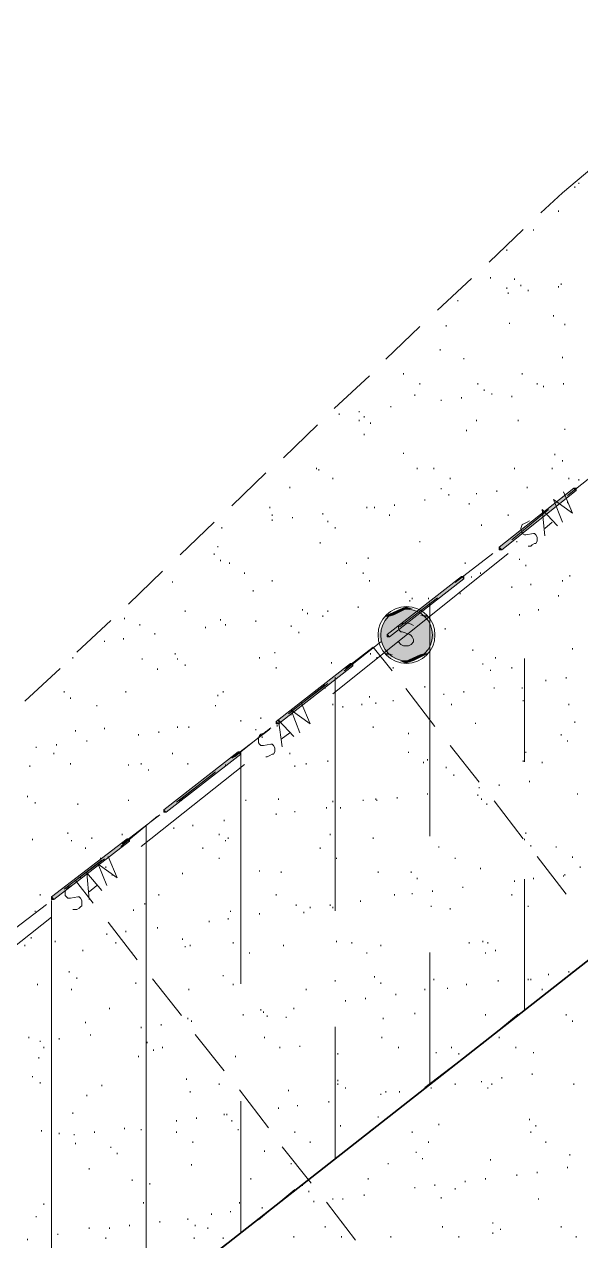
# Model space of a CAD drawing. Header units: inches. Extents: x 10 to 486, y 7 to 426.
# Drawn here: x 145.8 to 175.2, y 231.4 to 295.6 of the extents above; entities that cross this region are included whole.
import ezdxf

# ---------------------------------------------------------------- set-up
doc = ezdxf.new("R2010")
doc.units = ezdxf.units.IN
doc.header["$LTSCALE"] = 3
doc.header["$MEASUREMENT"] = 0
doc.layers.add('PDF_Geometry', color=7, linetype='Continuous', true_color=0x999999)
doc.layers.add('PDF_Solid Fills', color=7, linetype='Continuous')

msp = doc.modelspace()

# ---------------------------------------------------------------- hatches: boundary and pattern name
at = {"layer": 'PDF_Solid Fills', "transparency": 33554559}
for points in [[(171.01, 267.95), (171.077, 267.883), (175.01, 271.017), (174.943, 271.083), (174.877, 271.15), (170.943, 268.017)], [(165.077, 263.35), (165.143, 263.283), (169.077, 266.35), (169.01, 266.417), (168.943, 266.483), (165.01, 263.417)], [(159.21, 258.75), (159.277, 258.683), (163.21, 261.75), (163.143, 261.817), (163.077, 261.883), (159.143, 258.817)], [(153.277, 254.083), (153.343, 254.017), (157.277, 257.083), (157.21, 257.15), (157.143, 257.217), (153.21, 254.15)], [(147.343, 249.483), (147.41, 249.417), (151.41, 252.483), (151.343, 252.55), (151.277, 252.617), (147.277, 249.55)]]:
    msp.add_hatch(color=256, dxfattribs=at).paths.add_polyline_path(points)

# ---------------------------------------------------------------- linework, layer by layer
at = {"layer": 'PDF_Geometry', "color": 7, "lineweight": 35}
msp.add_lwpolyline([(152.877, 30.217), (376.677, 27.083), (379.477, 363.817), (346.277, 380.083), (56.61, 152.817)], close=True, dxfattribs=at)
at = {"layer": 'PDF_Geometry', "lineweight": 13}
for points in [[(176.277, 288.417), (174.277, 286.75), (173.143, 285.683)], [(175.143, 287.283), (175.143, 287.217)], [(174.943, 287.083), (174.943, 287.017)], [(174.077, 285.817), (174.077, 285.75)], [(172.21, 284.817), (170.41, 283.083)], [(172.743, 284.817), (172.743, 284.75)], [(171.343, 283.75), (171.343, 283.683)], [(169.477, 282.217), (167.677, 280.55)], [(170.477, 282.283), (170.477, 282.217)], [(171.743, 282.217), (171.743, 282.15)], [(171.343, 281.75), (171.343, 281.683)], [(172.077, 281.883), (172.077, 281.817)], [(172.477, 281.617), (172.477, 281.55)], [(174.077, 281.817), (174.077, 281.75)], [(174.21, 281.95), (174.21, 281.883)], [(168.743, 281.083), (168.743, 281.017)], [(171.41, 281.483), (171.41, 281.417)], [(173.81, 280.283), (173.81, 280.217)], [(166.743, 279.683), (164.943, 277.95)], [(168.143, 279.75), (168.143, 279.683)], [(171.477, 279.883), (171.477, 279.817)], [(174.41, 279.817), (174.41, 279.75)], [(167.81, 278.483), (167.81, 278.417)], [(169.077, 278.017), (169.077, 277.95)], [(174.277, 278.083), (174.277, 278.017)], [(164.077, 277.083), (162.21, 275.35)], [(165.877, 277.217), (165.877, 277.15)], [(172.143, 277.217), (172.143, 277.15)], [(166.743, 276.683), (166.743, 276.617)], [(169.81, 276.683), (169.81, 276.617)], [(170.143, 276.35), (170.143, 276.283)], [(172.943, 276.683), (172.943, 276.617)], [(173.277, 276.55), (173.277, 276.483)], [(174.343, 276.683), (174.343, 276.617)], [(166.477, 276.083), (166.477, 276.017)], [(167.877, 275.817), (167.877, 275.75)], [(168.943, 275.95), (168.943, 275.883)], [(170.543, 276.15), (170.543, 276.083)], [(171.61, 276.017), (171.61, 275.95)], [(162.477, 275.083), (162.477, 275.017)], [(163.543, 275.217), (163.543, 275.15)], [(165.21, 275.483), (165.21, 275.417)], [(161.343, 274.483), (159.543, 272.75)], [(163.543, 274.75), (163.543, 274.683)], [(163.81, 274.95), (163.81, 274.883)], [(164.143, 274.617), (164.143, 274.55)], [(169.743, 274.75), (169.743, 274.683)], [(171.943, 274.75), (171.943, 274.683)], [(163.81, 274.017), (163.81, 273.95)], [(169.21, 274.217), (169.21, 274.15)], [(174.41, 274.283), (174.41, 274.217)], [(165.877, 273.017), (165.877, 272.95)], [(173.877, 272.95), (173.877, 272.883)], [(174.277, 272.617), (174.277, 272.55)], [(158.61, 271.95), (156.81, 270.217)], [(161.277, 272.217), (161.277, 272.15)], [(161.41, 272.15), (161.41, 272.083)], [(166.61, 272.217), (166.61, 272.15)], [(167.477, 272.217), (167.477, 272.15)], [(171.743, 272.217), (171.743, 272.15)], [(173.743, 272.217), (173.743, 272.15)], [(159.877, 271.217), (159.877, 271.15)], [(162.143, 271.683), (162.143, 271.617)], [(168.343, 271.683), (168.343, 271.617)], [(172.41, 271.217), (172.41, 271.15)], [(174.61, 271.683), (174.61, 271.617)], [(175.143, 271.617), (175.143, 271.55)], [(167.877, 271.15), (167.877, 271.083)], [(168.277, 270.817), (168.277, 270.75)], [(169.743, 270.883), (169.743, 270.817)], [(170.81, 271.017), (170.81, 270.95)], [(174.277, 269.35), (173.81, 270.55), (174.81, 269.817), (174.343, 270.95)], [(158.81, 270.15), (158.81, 270.083)], [(163.943, 270.15), (163.943, 270.083)], [(164.343, 270.15), (164.343, 270.083)], [(165.41, 270.283), (165.41, 270.217)], [(167.01, 270.55), (167.01, 270.483)], [(169.343, 270.35), (169.343, 270.283)], [(173.343, 268.617), (173.21, 270.017), (174.01, 269.15)], [(174.543, 270.417), (174.543, 270.35)], [(155.877, 269.35), (154.077, 267.617)], [(158.943, 269.75), (158.943, 269.683)], [(158.943, 269.483), (158.943, 269.417)], [(160.01, 269.617), (160.01, 269.55)], [(161.61, 269.817), (161.61, 269.75)], [(161.877, 269.417), (161.877, 269.35)], [(165.143, 269.75), (165.143, 269.683)], [(171.41, 269.75), (171.41, 269.683)], [(172.477, 268.083), (172.61, 268.083), (172.677, 268.15), (172.81, 268.217), (172.877, 268.217), (172.943, 268.35), (172.943, 268.55), (172.877, 268.683), (172.81, 268.75), (172.743, 268.75), (172.343, 268.683), (172.277, 268.683), (172.143, 268.75), (172.143, 268.817), (172.077, 268.95), (172.077, 269.017), (172.143, 269.217), (172.277, 269.283), (172.41, 269.35), (172.543, 269.417)], [(173.743, 269.35), (173.343, 269.017)], [(156.277, 269.083), (156.277, 269.017)], [(162.277, 269.083), (162.277, 269.017)], [(170.01, 269.217), (170.01, 269.15)], [(156.077, 268.083), (156.077, 268.017)], [(161.477, 268.283), (161.477, 268.217)], [(166.743, 268.35), (166.743, 268.283)], [(171.877, 268.35), (171.877, 268.283)], [(155.877, 267.683), (155.877, 267.617)], [(156.21, 267.35), (156.21, 267.283)], [(162.143, 260.283), (166.01, 263.35), (171.41, 267.683)], [(164.01, 267.483), (164.01, 267.417)], [(172.01, 267.417), (172.01, 267.35)], [(153.143, 266.75), (151.343, 265.017)], [(156.677, 267.217), (156.677, 267.15)], [(162.877, 267.217), (162.877, 267.15)], [(169.143, 267.217), (169.143, 267.15)], [(172.343, 267.083), (172.343, 267.017)], [(153.677, 266.217), (153.677, 266.15)], [(157.477, 266.683), (157.477, 266.617)], [(158.943, 266.283), (158.943, 266.217)], [(163.743, 266.683), (163.743, 266.617)], [(164.077, 266.283), (164.077, 266.217)], [(169.477, 266.483), (169.477, 266.417)], [(169.943, 266.683), (169.943, 266.617)], [(172.61, 266.083), (172.61, 266.017)], [(174.277, 266.283), (174.277, 266.217)], [(174.677, 266.55), (174.677, 266.483)], [(157.943, 265.75), (157.943, 265.683)], [(166.01, 265.683), (166.01, 265.617)], [(168.877, 265.617), (168.877, 265.55)], [(171.61, 265.95), (171.61, 265.883)], [(174.077, 265.483), (174.077, 265.417)], [(163.477, 264.883), (163.477, 264.817)], [(166.21, 265.217), (166.21, 265.15)], [(166.343, 265.35), (166.343, 265.283)], [(167.21, 265.35), (167.21, 265.283)], [(150.41, 264.15), (148.61, 262.483)], [(151.143, 264.283), (151.143, 264.217)], [(154.343, 264.683), (154.343, 264.617)], [(156.21, 264.217), (156.21, 264.15)], [(158.077, 264.15), (158.077, 264.083)], [(160.543, 264.75), (160.543, 264.683)], [(160.81, 264.55), (160.81, 264.483)], [(161.61, 264.417), (161.61, 264.35)], [(161.877, 264.683), (161.877, 264.617)], [(166.743, 264.75), (166.743, 264.683)], [(166.877, 264.483), (166.877, 264.417)], [(172.01, 264.483), (172.01, 264.417)], [(173.01, 264.75), (173.01, 264.683)], [(151.943, 263.95), (151.943, 263.883)], [(155.41, 263.817), (155.41, 263.75)], [(156.477, 263.95), (156.477, 263.883)], [(159.943, 263.883), (159.943, 263.817)], [(160.343, 263.55), (160.343, 263.483)], [(166.41, 263.883), (166.277, 263.95), (166.143, 264.017), (165.877, 264.017), (165.743, 263.95), (165.61, 263.883), (165.61, 263.75), (165.677, 263.617), (165.743, 263.55), (165.81, 263.55), (166.21, 263.417), (166.277, 263.35), (166.343, 263.283), (166.41, 263.15), (166.41, 263.017), (166.277, 262.883), (166.143, 262.817), (165.877, 262.817), (165.743, 262.883), (165.61, 263.017)], [(168.077, 263.75), (168.077, 263.683)], [(150.077, 263.083), (150.077, 263.017)], [(151.077, 263.217), (151.077, 263.15)], [(152.743, 263.483), (152.743, 263.417)], [(148.41, 262.217), (148.41, 262.15)], [(153.81, 262.417), (153.81, 262.35)], [(158.277, 262.217), (158.277, 262.15)], [(159.077, 262.483), (159.077, 262.417)], [(164.143, 262.417), (164.143, 262.35)], [(164.477, 262.217), (164.477, 262.15)], [(169.543, 262.617), (169.543, 262.55)], [(170.743, 262.217), (170.743, 262.15)], [(174.81, 262.683), (174.81, 262.617)], [(147.743, 261.617), (145.877, 259.883)], [(152.077, 262.15), (152.077, 262.083)], [(152.877, 261.617), (152.877, 261.55)], [(153.943, 262.15), (153.943, 262.083)], [(154.343, 261.817), (154.343, 261.75)], [(159.143, 261.683), (159.143, 261.617)], [(162.077, 261.95), (162.077, 261.883)], [(165.343, 261.683), (165.343, 261.617)], [(170.077, 261.883), (170.077, 261.817)], [(171.61, 261.683), (171.61, 261.617)], [(170.477, 261.55), (170.477, 261.483)], [(173.41, 261.017), (173.41, 260.95)], [(174.477, 261.15), (174.477, 261.083)], [(147.943, 260.417), (147.943, 260.35)], [(151.21, 260.417), (151.21, 260.35)], [(156.343, 260.417), (156.343, 260.35)], [(161.743, 260.617), (161.743, 260.55)], [(167.01, 260.683), (167.01, 260.617)], [(168.01, 260.283), (168.01, 260.217)], [(169.077, 260.417), (169.077, 260.35)], [(170.677, 260.617), (170.677, 260.55)], [(172.143, 260.617), (172.143, 260.55)], [(148.277, 260.083), (148.277, 260.017)], [(149.677, 259.683), (149.677, 259.617)], [(155.943, 259.683), (155.943, 259.617)], [(156.077, 260.217), (156.077, 260.15)], [(160.41, 258.217), (159.943, 259.417), (160.943, 258.683), (160.477, 259.817)], [(162.143, 259.75), (162.143, 259.683)], [(163.677, 259.75), (163.677, 259.683)], [(164.077, 260.15), (164.077, 260.083)], [(164.41, 259.817), (164.41, 259.75)], [(165.343, 259.95), (165.343, 259.883)], [(168.41, 259.75), (168.41, 259.683)], [(172.21, 259.95), (172.21, 259.883)], [(174.61, 259.75), (174.61, 259.683)], [(158.343, 259.017), (158.343, 258.95)], [(159.943, 259.217), (159.943, 259.15)], [(162.677, 259.617), (162.677, 259.55)], [(150.077, 258.483), (150.077, 258.417)], [(153.943, 258.55), (153.943, 258.483)], [(154.543, 258.55), (154.543, 258.483)], [(157.277, 258.883), (157.277, 258.817)], [(158.077, 258.417), (158.077, 258.35)], [(159.21, 258.617), (159.21, 258.55)], [(159.477, 257.483), (159.277, 258.883), (160.077, 258.017)], [(164.277, 258.55), (164.277, 258.483)], [(169.677, 258.75), (169.677, 258.683)], [(174.943, 258.817), (174.943, 258.75)], [(148.543, 258.35), (148.543, 258.283)], [(149.143, 257.817), (149.143, 257.75)], [(151.877, 258.15), (151.877, 258.083)], [(152.943, 258.283), (152.943, 258.217)], [(158.61, 256.95), (158.677, 256.95), (158.81, 257.017), (158.943, 257.083), (159.01, 257.083), (159.077, 257.217), (159.077, 257.417), (159.01, 257.55), (158.943, 257.617), (158.877, 257.617), (158.477, 257.55), (158.343, 257.55), (158.277, 257.617), (158.21, 257.683), (158.21, 257.95), (158.277, 258.083), (158.343, 258.15), (158.543, 258.217), (158.61, 258.283)], [(158.41, 258.017), (158.41, 257.95)], [(159.877, 258.217), (159.41, 257.883)], [(166.143, 258.217), (166.143, 258.15)], [(174.21, 258.15), (174.21, 258.083)], [(174.543, 257.817), (174.543, 257.75)], [(146.477, 257.483), (146.477, 257.417)], [(147.41, 257.15), (147.41, 257.083)], [(147.543, 257.617), (147.543, 257.55)], [(153.677, 257.15), (153.677, 257.083)], [(159.877, 257.15), (159.877, 257.083)], [(166.143, 257.217), (166.143, 257.15)], [(172.343, 257.217), (172.343, 257.15)], [(146.143, 256.483), (146.143, 256.417)], [(148.277, 256.617), (148.277, 256.55)], [(151.343, 256.55), (151.343, 256.483)], [(152.01, 256.617), (152.01, 256.55)], [(152.01, 252.217), (157.477, 256.55)], [(154.477, 256.617), (154.477, 256.55)], [(156.477, 256.55), (156.477, 256.483)], [(160.143, 256.483), (160.143, 256.417)], [(160.743, 256.617), (160.743, 256.55)], [(161.877, 256.75), (161.877, 256.683)], [(166.943, 256.683), (166.943, 256.617)], [(167.143, 256.817), (167.143, 256.75)], [(172.21, 256.75), (172.21, 256.683)], [(173.21, 256.683), (173.21, 256.617)], [(152.41, 256.283), (152.41, 256.217)], [(168.143, 256.417), (168.143, 256.35)], [(168.543, 256.017), (168.543, 255.95)], [(169.877, 255.35), (169.877, 255.283)], [(170.943, 255.483), (170.943, 255.417)], [(172.543, 255.683), (172.543, 255.617)], [(146.01, 254.883), (146.01, 254.817)], [(146.41, 254.55), (146.41, 254.483)], [(151.343, 254.683), (151.343, 254.617)], [(154.077, 254.683), (154.077, 254.617)], [(154.143, 254.683), (154.143, 254.617)], [(157.543, 254.683), (157.543, 254.617)], [(159.277, 254.75), (159.277, 254.683)], [(162.143, 254.617), (162.143, 254.55)], [(163.743, 254.683), (163.743, 254.617)], [(164.41, 254.75), (164.41, 254.683)], [(164.477, 254.683), (164.477, 254.617)], [(165.543, 254.817), (165.543, 254.75)], [(167.143, 255.017), (167.143, 254.95)], [(169.81, 254.95), (169.81, 254.883)], [(170.01, 254.75), (170.01, 254.683)], [(175.077, 255.017), (175.077, 254.95)], [(148.677, 254.483), (148.677, 254.417)], [(159.143, 253.95), (159.143, 253.883)], [(160.143, 254.083), (160.143, 254.017)], [(161.81, 254.283), (161.81, 254.217)], [(162.543, 254.283), (162.543, 254.217)], [(170.277, 254.483), (170.277, 254.417)], [(153.743, 253.217), (153.743, 253.15)], [(154.743, 253.35), (154.743, 253.283)], [(156.41, 253.617), (156.41, 253.55)], [(146.277, 252.617), (146.277, 252.55)], [(148.143, 252.95), (148.143, 252.883)], [(149.41, 252.683), (149.41, 252.617)], [(151.01, 252.883), (151.01, 252.817)], [(151.477, 252.683), (151.477, 252.617)], [(156.143, 252.883), (156.143, 252.817)], [(156.61, 252.683), (156.61, 252.617)], [(162.01, 252.883), (162.01, 252.817)], [(164.277, 252.683), (164.277, 252.617)], [(167.277, 252.95), (167.277, 252.883)], [(172.277, 252.617), (172.277, 252.55)], [(172.343, 252.95), (172.343, 252.883)], [(148.343, 252.55), (148.343, 252.483)], [(149.077, 252.15), (149.077, 252.083)], [(155.277, 252.15), (155.277, 252.083)], [(156.477, 252.55), (156.477, 252.483)], [(161.477, 252.15), (161.477, 252.083)], [(167.743, 252.217), (167.743, 252.15)], [(172.61, 252.283), (172.61, 252.217)], [(173.943, 252.217), (173.943, 252.15)], [(150.21, 250.15), (149.743, 251.283), (150.743, 250.55), (150.277, 251.683)], [(149.877, 251.617), (149.877, 251.55)], [(156.143, 251.617), (156.143, 251.55)], [(162.343, 251.617), (162.343, 251.55)], [(168.61, 251.617), (168.61, 251.55)], [(174.81, 251.683), (174.81, 251.617)], [(149.277, 249.417), (149.143, 250.817), (149.943, 249.883)], [(150.143, 251.15), (150.143, 251.083)], [(150.477, 250.75), (150.477, 250.683)], [(154.21, 250.817), (154.21, 250.75)], [(158.277, 250.95), (158.277, 250.883)], [(159.41, 250.883), (159.41, 250.817)], [(164.543, 250.883), (164.543, 250.817)], [(166.277, 250.883), (166.277, 250.817)], [(169.943, 251.083), (169.943, 251.017)], [(174.343, 250.683), (174.343, 250.617)], [(174.41, 250.75), (174.41, 250.683)], [(175.21, 251.15), (175.21, 251.083)], [(148.41, 248.883), (148.61, 248.883), (148.743, 248.95), (148.81, 249.017), (148.877, 249.083), (148.877, 249.35), (148.81, 249.483), (148.743, 249.55), (148.677, 249.55), (148.277, 249.483), (148.143, 249.483), (148.077, 249.55), (148.01, 249.617), (148.01, 249.817), (148.077, 249.95), (148.21, 250.083), (148.343, 250.15), (148.477, 250.217)], [(148.81, 250.617), (148.81, 250.55)], [(149.677, 250.15), (149.277, 249.817)], [(166.61, 250.55), (166.61, 250.483)], [(169.01, 250.083), (169.01, 250.017)], [(171.743, 250.417), (171.743, 250.35)], [(172.743, 250.55), (172.743, 250.483)], [(146.677, 249.683), (146.677, 249.617)], [(152.943, 249.683), (152.943, 249.617)], [(159.143, 249.683), (159.143, 249.617)], [(165.41, 249.683), (165.41, 249.617)], [(166.343, 249.75), (166.343, 249.683)], [(167.41, 249.883), (167.41, 249.817)], [(171.61, 249.683), (171.61, 249.617)], [(146.41, 248.817), (146.41, 248.75)], [(151.61, 248.883), (151.61, 248.817)], [(152.21, 249.217), (152.21, 249.15)], [(156.743, 248.817), (156.743, 248.75)], [(160.21, 249.15), (160.21, 249.083)], [(160.61, 248.75), (160.61, 248.683)], [(160.943, 249.017), (160.943, 248.95)], [(162.01, 249.15), (162.01, 249.083)], [(162.143, 249.017), (162.143, 248.95)], [(163.61, 249.35), (163.61, 249.283)], [(167.343, 249.083), (167.343, 249.017)], [(168.343, 248.95), (168.343, 248.883)], [(172.477, 249.083), (172.477, 249.017)], [(141.81, 244.15), (147.277, 248.483)], [(155.61, 248.283), (155.61, 248.217)], [(156.61, 248.417), (156.61, 248.35)], [(158.277, 248.683), (158.277, 248.617)], [(150.21, 247.617), (150.21, 247.55)], [(151.21, 247.75), (151.21, 247.683)], [(152.877, 247.95), (152.877, 247.883)], [(145.877, 247.017), (145.877, 246.95)], [(146.21, 247.417), (146.21, 247.35)], [(147.477, 247.217), (147.477, 247.15)], [(150.677, 247.15), (150.677, 247.083)], [(154.21, 247.35), (154.21, 247.283)], [(154.343, 246.95), (154.343, 246.883)], [(154.61, 247.017), (154.61, 246.95)], [(156.877, 247.15), (156.877, 247.083)], [(159.543, 247.017), (159.543, 246.95)], [(162.343, 247.217), (162.343, 247.15)], [(163.143, 247.15), (163.143, 247.083)], [(164.677, 247.017), (164.677, 246.95)], [(169.343, 247.15), (169.343, 247.083)], [(170.077, 247.217), (170.077, 247.15)], [(170.343, 247.15), (170.343, 247.083)], [(148.943, 246.75), (148.943, 246.683)], [(151.543, 246.617), (151.543, 246.55)], [(157.743, 246.617), (157.743, 246.55)], [(163.943, 246.617), (163.943, 246.55)], [(170.21, 246.617), (170.21, 246.55)], [(170.743, 246.75), (170.743, 246.683)], [(148.21, 245.617), (148.21, 245.55)], [(174.61, 245.617), (174.61, 245.55)], [(146.543, 244.95), (146.543, 244.883)], [(148.61, 245.283), (148.61, 245.217)], [(151.743, 245.017), (151.743, 244.95)], [(156.343, 245.417), (156.343, 245.35)], [(156.877, 244.95), (156.877, 244.883)], [(162.277, 245.15), (162.277, 245.083)], [(164.343, 245.35), (164.343, 245.283)], [(164.677, 245.017), (164.677, 244.95)], [(167.477, 245.217), (167.477, 245.15)], [(169.21, 244.95), (169.21, 244.883)], [(170.877, 245.15), (170.877, 245.083)], [(172.477, 245.217), (172.477, 245.15)], [(172.61, 245.217), (172.61, 245.15)], [(173.543, 245.483), (173.543, 245.417)], [(148.343, 244.683), (148.343, 244.617)], [(154.543, 244.683), (154.543, 244.617)], [(160.743, 244.683), (160.743, 244.617)], [(163.877, 244.217), (163.877, 244.15)], [(165.477, 244.417), (165.477, 244.35)], [(167.01, 244.683), (167.01, 244.617)], [(168.21, 244.75), (168.21, 244.683)], [(173.21, 244.683), (173.21, 244.617)], [(150.343, 243.683), (150.343, 243.617)], [(158.343, 243.617), (158.343, 243.55)], [(160.077, 243.683), (160.077, 243.617)], [(162.81, 244.083), (162.81, 244.017)], [(149.077, 242.95), (149.077, 242.883)], [(154.477, 243.15), (154.477, 243.083)], [(154.677, 243.017), (154.677, 242.95)], [(157.41, 243.35), (157.41, 243.283)], [(158.477, 243.483), (158.477, 243.417)], [(158.677, 243.283), (158.677, 243.217)], [(159.677, 243.217), (159.677, 243.15)], [(164.81, 243.15), (164.81, 243.083)], [(166.477, 243.417), (166.477, 243.35)], [(170.21, 243.35), (170.21, 243.283)], [(174.477, 243.35), (174.477, 243.283)], [(174.81, 243.017), (174.81, 242.95)], [(152.01, 242.683), (152.01, 242.617)], [(153.077, 242.817), (153.077, 242.75)], [(146.077, 242.15), (146.077, 242.083)], [(146.677, 241.95), (146.677, 241.883)], [(147.677, 242.083), (147.677, 242.017)], [(149.343, 242.283), (149.343, 242.217)], [(152.277, 242.15), (152.277, 242.083)], [(152.343, 241.883), (152.343, 241.817)], [(158.543, 242.15), (158.543, 242.083)], [(160.41, 241.683), (160.41, 241.617)], [(164.743, 242.15), (164.743, 242.083)], [(170.943, 242.15), (170.943, 242.083)], [(146.61, 241.083), (146.61, 241.017)], [(146.877, 241.617), (146.877, 241.55)], [(151.877, 241.15), (151.877, 241.083)], [(152.677, 241.483), (152.677, 241.417)], [(153.143, 241.617), (153.143, 241.55)], [(157.01, 241.15), (157.01, 241.083)], [(159.343, 241.617), (159.343, 241.55)], [(162.41, 241.283), (162.41, 241.217)], [(165.61, 241.617), (165.61, 241.55)], [(167.61, 241.35), (167.61, 241.283)], [(168.41, 241.617), (168.41, 241.55)], [(168.81, 241.283), (168.81, 241.217)], [(171.81, 241.617), (171.81, 241.55)], [(172.743, 241.35), (172.743, 241.283)], [(146.277, 240.083), (146.277, 240.017)], [(146.677, 239.75), (146.677, 239.683)], [(154.41, 239.95), (154.41, 239.883)], [(162.41, 239.883), (162.41, 239.817)], [(170.01, 239.817), (170.01, 239.75)], [(171.077, 240.017), (171.077, 239.95)], [(172.677, 240.217), (172.677, 240.15)], [(149.143, 239.083), (149.143, 239.017)], [(149.943, 239.617), (149.943, 239.55)], [(154.61, 239.283), (154.61, 239.217)], [(156.143, 239.683), (156.143, 239.617)], [(159.81, 239.35), (159.81, 239.283)], [(162.41, 239.683), (162.41, 239.617)], [(162.81, 239.483), (162.81, 239.417)], [(164.677, 239.15), (164.677, 239.083)], [(164.943, 239.283), (164.943, 239.217)], [(165.677, 239.283), (165.677, 239.217)], [(167.343, 239.483), (167.343, 239.417)], [(168.61, 239.683), (168.61, 239.617)], [(170.343, 239.483), (170.343, 239.417)], [(170.543, 239.683), (170.543, 239.617)], [(174.877, 239.683), (174.877, 239.617)], [(160.277, 238.55), (160.277, 238.483)], [(161.943, 238.75), (161.943, 238.683)], [(148.41, 238.15), (148.41, 238.083)], [(154.943, 237.883), (154.943, 237.817)], [(156.41, 238.083), (156.41, 238.017)], [(156.543, 238.083), (156.543, 238.017)], [(159.277, 238.417), (159.277, 238.35)], [(164.543, 237.95), (164.543, 237.883)], [(172.543, 237.817), (172.543, 237.75)], [(146.743, 237.217), (146.743, 237.15)], [(149.543, 237.15), (149.543, 237.083)], [(151.143, 237.35), (151.143, 237.283)], [(152.01, 237.283), (152.01, 237.217)], [(153.877, 237.75), (153.877, 237.683)], [(153.877, 237.15), (153.877, 237.083)], [(156.81, 237.75), (156.81, 237.683)], [(157.143, 237.283), (157.143, 237.217)], [(160.143, 237.15), (160.143, 237.083)], [(162.543, 237.483), (162.543, 237.417)], [(166.343, 237.15), (166.343, 237.083)], [(167.743, 237.55), (167.743, 237.483)], [(172.61, 237.15), (172.61, 237.083)], [(147.677, 237.083), (147.677, 237.017)], [(148.477, 237.017), (148.477, 236.95)], [(148.543, 236.55), (148.543, 236.483)], [(154.743, 236.617), (154.743, 236.55)], [(160.943, 236.617), (160.943, 236.55)], [(167.21, 236.617), (167.21, 236.55)], [(173.41, 236.617), (173.41, 236.55)], [(150.41, 236.35), (150.41, 236.283)], [(150.743, 236.017), (150.743, 235.95)], [(158.543, 236.15), (158.543, 236.083)], [(166.543, 236.083), (166.543, 236.017)], [(174.677, 235.95), (174.677, 235.883)], [(149.277, 235.217), (149.277, 235.15)], [(154.677, 235.417), (154.677, 235.35)], [(159.943, 235.483), (159.943, 235.417)], [(165.077, 235.483), (165.077, 235.417)], [(166.877, 235.75), (166.877, 235.683)], [(170.477, 235.683), (170.477, 235.617)], [(174.543, 235.283), (174.543, 235.217)], [(151.543, 234.617), (151.543, 234.55)], [(157.81, 234.683), (157.81, 234.617)], [(164.01, 234.683), (164.01, 234.617)], [(170.21, 234.683), (170.21, 234.617)], [(171.877, 234.883), (171.877, 234.817)], [(172.943, 235.017), (172.943, 234.95)], [(152.477, 234.417), (152.477, 234.35)], [(160.543, 234.35), (160.543, 234.283)], [(160.877, 234.017), (160.877, 233.95)], [(166.477, 234.217), (166.477, 234.15)], [(167.543, 234.35), (167.543, 234.283)], [(168.61, 234.15), (168.61, 234.083)], [(169.143, 234.55), (169.143, 234.483)], [(146.877, 233.35), (146.877, 233.283)], [(152.143, 233.417), (152.143, 233.35)], [(157.21, 233.417), (157.21, 233.35)], [(161.143, 233.483), (161.143, 233.417)], [(162.143, 233.617), (162.143, 233.55)], [(162.677, 233.617), (162.677, 233.55)], [(163.81, 233.817), (163.81, 233.75)], [(167.877, 233.683), (167.877, 233.617)], [(173.01, 233.617), (173.01, 233.55)], [(146.477, 232.683), (146.477, 232.617)], [(155.743, 232.817), (155.743, 232.75)], [(156.743, 232.95), (156.743, 232.883)], [(158.41, 233.15), (158.41, 233.083)], [(149.277, 232.083), (149.277, 232.017)], [(150.343, 232.083), (150.343, 232.017)], [(151.41, 232.217), (151.41, 232.15)], [(153.01, 232.417), (153.01, 232.35)], [(154.477, 232.55), (154.477, 232.483)], [(154.877, 232.217), (154.877, 232.15)], [(155.543, 232.083), (155.543, 232.017)], [(161.743, 232.15), (161.743, 232.083)], [(162.61, 232.417), (162.61, 232.35)], [(167.943, 232.15), (167.943, 232.083)], [(170.61, 232.35), (170.61, 232.283)], [(171.01, 232.017), (171.01, 231.95)], [(174.21, 232.15), (174.21, 232.083)], [(146.01, 231.483), (146.01, 231.417)], [(147.61, 231.75), (147.61, 231.683)], [(150.143, 231.55), (150.143, 231.483)], [(154.81, 231.55), (154.81, 231.483)], [(156.343, 231.55), (156.343, 231.483)], [(160.077, 231.617), (160.077, 231.55)], [(162.61, 231.617), (162.61, 231.55)], [(165.21, 231.617), (165.21, 231.55)], [(168.81, 231.617), (168.81, 231.55)], [(170.61, 231.817), (170.61, 231.75)], [(175.01, 231.617), (175.01, 231.55)]]:
    msp.add_lwpolyline(points, dxfattribs=at)
at = {"layer": 'PDF_Geometry', "color": 7, "lineweight": 13}
for points in [[(176.477, 272.283), (174.543, 270.75)], [(173.543, 270.017), (171.61, 268.417)], [(170.61, 267.683), (168.61, 266.15)], [(167.677, 265.35), (165.677, 263.817)], [(164.677, 263.017), (162.743, 261.483)], [(165.277, 261.483), (164.277, 262.75), (162.81, 261.617)], [(161.743, 260.75), (159.81, 259.217)], [(161.877, 260.817), (159.877, 259.283)], [(167.543, 258.55), (166.01, 260.55)], [(158.81, 258.417), (156.81, 256.883)], [(158.877, 258.483), (156.943, 256.95)], [(169.877, 255.617), (168.343, 257.55)], [(155.877, 256.083), (153.877, 254.55)], [(155.943, 256.15), (154.01, 254.617)], [(172.21, 252.617), (170.677, 254.617)], [(153.01, 253.883), (151.01, 252.35)], [(152.877, 253.817), (150.943, 252.217)], [(149.943, 251.483), (147.943, 249.95)], [(150.077, 251.55), (148.543, 250.417), (149.477, 249.217)], [(174.477, 249.683), (172.943, 251.683)], [(147.01, 249.15), (145.01, 247.617)], [(150.277, 248.217), (151.81, 246.217)], [(172.943, 244.083), (174.877, 245.617)], [(152.61, 245.217), (154.143, 243.283)], [(170.01, 241.75), (171.943, 243.35)], [(154.877, 242.283), (156.41, 240.35)], [(167.01, 239.483), (169.01, 241.017)], [(157.21, 239.35), (158.743, 237.35)], [(164.077, 237.15), (166.077, 238.683)], [(159.477, 236.35), (161.01, 234.417)], [(161.143, 234.817), (163.077, 236.35)], [(158.21, 232.483), (160.143, 234.083)], [(161.81, 233.417), (163.343, 231.417)], [(155.21, 230.217), (157.21, 231.75)]]:
    msp.add_lwpolyline(points, dxfattribs=at)
at = {"layer": 'PDF_Geometry', "color": 7, "lineweight": 5}
for points in [[(171.01, 267.95), (171.077, 267.883), (175.01, 271.017), (174.943, 271.083), (174.877, 271.15), (170.943, 268.017)], [(165.077, 263.35), (165.143, 263.283), (169.077, 266.35), (169.01, 266.417), (168.943, 266.483), (165.01, 263.417)], [(159.21, 258.75), (159.277, 258.683), (163.21, 261.75), (163.143, 261.817), (163.077, 261.883), (159.143, 258.817)], [(153.277, 254.083), (153.343, 254.017), (157.277, 257.083), (157.21, 257.15), (157.143, 257.217), (153.21, 254.15)], [(147.343, 249.483), (147.41, 249.417), (151.41, 252.483), (151.343, 252.55), (151.277, 252.617), (147.277, 249.55)]]:
    msp.add_lwpolyline(points, close=True, dxfattribs=at)
for points in [[(174.877, 271.15), (175.01, 271.15), (175.01, 271.017)], [(171.077, 267.883), (170.943, 267.883), (170.943, 268.017)], [(168.943, 266.483), (169.077, 266.483), (169.077, 266.35)], [(165.143, 263.283), (165.01, 263.283), (165.01, 263.417)], [(163.077, 261.883), (163.21, 261.883), (163.21, 261.75)], [(159.277, 258.683), (159.143, 258.683), (159.143, 258.817)], [(157.143, 257.217), (157.277, 257.217), (157.277, 257.083)], [(153.343, 254.017), (153.21, 254.017), (153.21, 254.15)], [(151.277, 252.617), (151.41, 252.617), (151.41, 252.483)], [(147.41, 249.417), (147.277, 249.417), (147.277, 249.55)]]:
    msp.add_lwpolyline(points, dxfattribs=at)
at = {"layer": 'PDF_Geometry', "color": 9, "lineweight": 13, "true_color": 0xbbbbbb}
for points in [[(167.277, 252.75), (167.277, 265.083)], [(172.277, 256.683), (172.277, 262.15)], [(162.277, 248.817), (162.277, 261.15)], [(157.277, 244.95), (157.277, 257.217)], [(152.277, 227.883), (152.277, 253.283)], [(172.277, 243.55), (172.277, 250.483)], [(147.277, 223.95), (147.277, 249.35)], [(167.277, 239.617), (167.277, 246.617)], [(162.277, 235.75), (162.277, 242.683)], [(157.277, 231.817), (157.277, 238.75)]]:
    msp.add_lwpolyline(points, dxfattribs=at)
at = {"layer": 'PDF_Geometry', "lineweight": 13}
msp.add_lwpolyline([(172.877, 237.417), (172.877, 237.483)], close=True, dxfattribs=at)
for centre, radius in [((166.04, 263.387), 1.504), ((166.043, 263.383), 1.367)]:
    msp.add_circle(centre, radius, dxfattribs=at)
at = {"layer": 'PDF_Solid Fills', "color": 253, "lineweight": 5, "true_color": 0x999999, "transparency": 33554559}
for points in [[(293.077, 426.15), (116.943, 287.883), (117.01, 287.817)], [(293.077, 426.15), (117.01, 287.817), (117.077, 287.75)], [(117.077, 287.75), (293.21, 426.15), (293.077, 426.15)], [(293.277, 426.083), (293.21, 426.15), (117.077, 287.75)]]:
    msp.add_solid(points, dxfattribs=at)
at = {"layer": 'PDF_Solid Fills', "lineweight": 5, "transparency": 33554559}
for points in [[(174.877, 271.15), (175.01, 271.15), (174.943, 271.083), (175.01, 271.017)], [(171.077, 267.883), (170.943, 267.883), (171.01, 267.95), (170.943, 268.017)], [(168.943, 266.483), (169.077, 266.483), (169.01, 266.417), (169.077, 266.35)], [(165.143, 263.283), (165.01, 263.283), (165.077, 263.35), (165.01, 263.417)], [(163.077, 261.883), (163.21, 261.883), (163.143, 261.817), (163.21, 261.75)], [(159.277, 258.683), (159.143, 258.683), (159.21, 258.75), (159.143, 258.817)], [(157.143, 257.217), (157.277, 257.217), (157.21, 257.15), (157.277, 257.083)], [(153.343, 254.017), (153.21, 254.017), (153.277, 254.083), (153.21, 254.15)], [(151.277, 252.617), (151.41, 252.617), (151.343, 252.55), (151.41, 252.483)], [(147.41, 249.417), (147.277, 249.417), (147.343, 249.483), (147.277, 249.55)]]:
    msp.add_solid(points, dxfattribs=at)
at = {"layer": 'PDF_Solid Fills', "color": 253, "lineweight": 13, "true_color": 0x999999, "transparency": 33554559}
for points in [[(166.01, 264.883), (165.677, 264.75), (166.41, 264.75)], [(164.943, 264.35), (164.543, 263.35), (164.677, 263.35)], [(164.943, 264.35), (165.077, 264.35), (164.677, 263.35)], [(165.677, 264.75), (164.943, 264.417), (165.343, 264.417)], [(164.943, 264.417), (164.943, 264.35), (165.077, 264.35)], [(164.943, 264.417), (165.343, 264.417), (165.077, 264.35)], [(165.677, 264.75), (166.01, 264.75), (165.343, 264.417)], [(166.01, 264.75), (166.743, 264.417), (167.077, 264.417)], [(166.01, 264.75), (166.41, 264.75), (167.077, 264.417)], [(166.743, 264.417), (167.01, 264.35), (167.143, 264.35)], [(166.743, 264.417), (167.077, 264.417), (167.143, 264.35)], [(167.01, 264.35), (167.41, 263.35), (167.543, 263.35)], [(167.01, 264.35), (167.143, 264.35), (167.543, 263.35)], [(164.543, 263.35), (164.943, 262.417), (165.077, 262.417)], [(164.543, 263.35), (164.677, 263.35), (165.077, 262.417)], [(167.41, 263.35), (167.01, 262.417), (167.143, 262.417)], [(167.41, 263.35), (167.543, 263.35), (167.143, 262.417)], [(164.943, 262.417), (164.943, 262.35), (165.343, 262.35)], [(164.943, 262.417), (165.077, 262.417), (165.343, 262.35)], [(164.943, 262.35), (165.677, 262.017), (166.01, 262.017)], [(164.943, 262.35), (165.343, 262.35), (166.01, 262.017)], [(166.743, 262.35), (166.01, 262.017), (166.41, 262.017)], [(166.743, 262.35), (167.077, 262.35), (166.41, 262.017)], [(167.01, 262.417), (166.743, 262.35), (167.077, 262.35)], [(167.01, 262.417), (167.143, 262.417), (167.077, 262.35)], [(165.677, 262.017), (166.41, 262.017), (166.01, 261.883)]]:
    msp.add_solid(points, dxfattribs=at)
at = {"layer": 'PDF_Solid Fills', "color": 7, "lineweight": 13, "true_color": 0xfafafa, "transparency": 33554559}
for points in [[(165.077, 264.35), (164.677, 263.35), (167.41, 263.35)], [(166.01, 264.75), (165.077, 264.35), (167.01, 264.35)], [(165.077, 264.35), (167.01, 264.35), (167.41, 263.35)], [(164.677, 263.35), (165.077, 262.417), (167.01, 262.417)], [(164.677, 263.35), (167.41, 263.35), (167.01, 262.417)], [(165.077, 262.417), (167.01, 262.417), (166.01, 262.017)]]:
    msp.add_solid(points, dxfattribs=at)

doc.saveas('drawing.dxf')
